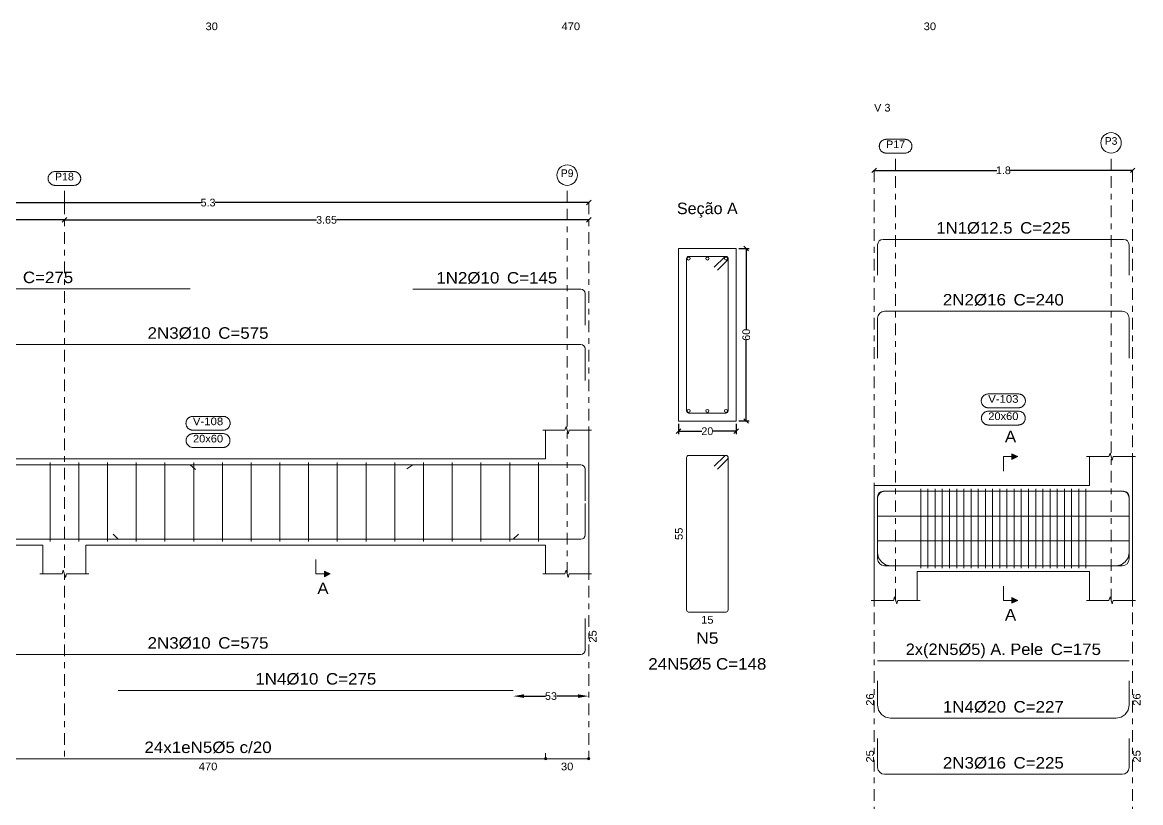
# Model space of a CAD drawing. Header units: millimetres. Extents: x 0 to 84, y 0 to 59.4.
# Drawn here: x 31.65 to 51.11, y 29.92 to 43.49 of the extents above; entities that cross this region are included whole.
import ezdxf
from ezdxf.enums import TextEntityAlignment as Align

# ---------------------------------------------------------------- set-up
doc = ezdxf.new("R2010")
doc.units = ezdxf.units.MM
doc.linetypes.add('CYPE_RAYAPUNTO', pattern=[0.4125, 0.2025, -0.105, 0, -0.105])
for name, color, linetype, lineweight in [('ARM_LONGITUDINAL_Ø10', 103, 'Continuous', 9), ('ARM_LONGITUDINAL_Ø12_5', 51, 'Continuous', 9), ('ARM_LONGITUDINAL_Ø16', 212, 'Continuous', 9), ('ARM_LONGITUDINAL_Ø20', 30, 'Continuous', 9), ('ARM_LONGITUDINAL_Ø5', 151, 'Continuous', 9), ('ARM_TRANSVERSAL_Ø5', 151, 'Continuous', 9), ('ARM_TRANSVERSAL_Ø8', 32, 'Continuous', 9), ('ELE_ARM_TRANS_TXT_EST', 3, 'Continuous', 9), ('ELE_CONT_NOS', 122, 'Continuous', 9), ('ELE_CONT_VIG_CONCRETO', 2, 'Continuous', 9), ('ELE_COT_COMPRIMENTO_PROJETADO', 122, 'Continuous', 0), ('ELE_COT_COT_ANCORAGENS', 3, 'Continuous', 0), ('ELE_COT_COT_ARM', 3, 'Continuous', 0), ('ELE_COT_COT_EST', 3, 'Continuous', 0), ('ELE_COT_COT_LIN_APOIOS', 2, 'CYPE_RAYAPUNTO', 0), ('ELE_COT_TEXTOS_ESTRIBOS', 122, 'Continuous', 0), ('ELE_REF_COT_LIN_AUX_COTA', 2, 'CYPE_RAYAPUNTO', 9), ('ELE_REF_LINHAS_MARCAS_PLANTA', 3, 'Continuous', 9), ('ELE_REF_MARCAS_PLANTA', 3, 'Continuous', 9), ('ELE_REF_NOME_PORTICO', 3, 'Continuous', 9), ('ELE_REF_REF_NOME', 3, 'Continuous', 9), ('ELE_REF_REF_REFERENCIA', 3, 'Continuous', 9), ('ELE_REF_TEXTO_REF_NOME', 3, 'Continuous', 9), ('ELE_REF_TEXTO_REF_REFERENCIA', 3, 'Continuous', 9), ('POR_ARM_LONG_ARM_TEXTOS', 3, 'Continuous', 9), ('POR_ARM_LONG_TXT_COMP', 3, 'Continuous', 9), ('SEC_CONT_VIG_CONCRETO_CORTE', 2, 'Continuous', 9), ('SEC_COTAS_SEC_DIM_VIGA', 122, 'Continuous', 0), ('SEC_COTAS_TEXTOS_DETALHE_ESTRIBOS', 122, 'Continuous', 0), ('SEC_REF_TXT_NOMES', 3, 'Continuous', 9), ('SEC_REF_TXT_POSICOES_ARM_ESTRIBOS', 1, 'Continuous', 9)]:
    doc.layers.add(name, color=color, linetype=linetype, lineweight=lineweight)
doc.styles.add('CYPETXT', font='arial.ttf', dxfattribs={"height": 0.2})
doc.styles.add('CYPETXT_0.2', font='arial.ttf', dxfattribs={"height": 0.133333})
doc.dimstyles.new('cype_arrow', dxfattribs={"dimtxt": 0.18, "dimasz": 0.1875, "dimexe": 0.05, "dimexo": 0.05, "dimgap": 0, "dimtad": 0, "dimdec": 4, "dimzin": 0, "dimdsep": 46, "dimtxsty": 'CYPETXT_0.2', "dimcen": 0.09, "dimadec": 0, "dimazin": 0, "dimtfac": 1, "dimtdec": 4, "dimtofl": 0, "dimtmove": 2, "dimatfit": 3, "dimfxl": 1, "dimtolj": 1, "dimtzin": 0, "dimarcsym": 0})
doc.dimstyles.new('cype_oblique', dxfattribs={"dimtxt": 0.18, "dimasz": 0.18, "dimexe": 0.05, "dimexo": 0.05, "dimgap": 0, "dimtad": 0, "dimdec": 4, "dimzin": 0, "dimdsep": 46, "dimtxsty": 'CYPETXT_0.2', "dimblk": 'OBLIQUE', "dimtsz": 0.04, "dimcen": 0.09, "dimadec": 0, "dimazin": 0, "dimtfac": 1, "dimtdec": 4, "dimtofl": 0, "dimtmove": 2, "dimatfit": 3, "dimfxl": 1, "dimtolj": 1, "dimtzin": 0, "dimarcsym": 0})

# ---------------------------------------------------------------- blocks, each defined once
blk = doc.blocks.new('*D31')
at = {"layer": 'Defpoints', "color": 0, "transparency": 16777216}
for p in [(43.071, 36.553), (44.071, 36.553), (44.071, 36.375)]:
    blk.add_point(p, dxfattribs=at)
at = {"layer": 'SEC_COTAS_SEC_DIM_VIGA', "color": 0, "lineweight": -2, "transparency": 16777216}
for p, q in [((43.031, 36.335), (43.111, 36.415)), ((43.071, 36.503), (43.071, 36.325)), ((44.031, 36.335), (44.111, 36.415)), ((44.071, 36.503), (44.071, 36.325)), ((43.071, 36.375), (43.474, 36.375)), ((44.071, 36.375), (43.667, 36.375))]:
    blk.add_line(p, q, dxfattribs=at)
at = {"layer": 'SEC_COTAS_SEC_DIM_VIGA', "color": 0, "transparency": 16777216, "insert": (43.571, 36.375), "char_height": 0.1333, "attachment_point": 5, "style": 'CYPETXT_0.2'}
blk.add_mtext('\\A1;20', dxfattribs=at)
blk = doc.blocks.new('_Oblique')
at = {"color": 0, "linetype": 'ByBlock', "lineweight": -2}
blk.add_line((-0.5, -0.5), (0.5, 0.5), dxfattribs=at)
blk = doc.blocks.new('*D32')
at = {"layer": 'Defpoints', "color": 0, "transparency": 16777216}
for p in [(44.071, 39.553), (44.248, 39.553), (44.071, 36.553)]:
    blk.add_point(p, dxfattribs=at)
at = {"layer": 'SEC_COTAS_SEC_DIM_VIGA', "color": 0, "lineweight": -2, "transparency": 16777216}
for p, q in [((44.121, 39.553), (44.298, 39.553)), ((44.288, 39.513), (44.208, 39.593)), ((44.248, 39.553), (44.248, 38.148)), ((44.248, 36.553), (44.248, 37.957)), ((44.288, 36.513), (44.208, 36.593)), ((44.121, 36.553), (44.298, 36.553))]:
    blk.add_line(p, q, dxfattribs=at)
at = {"layer": 'SEC_COTAS_SEC_DIM_VIGA', "color": 0, "transparency": 16777216, "insert": (44.248, 38.053), "char_height": 0.1333, "attachment_point": 5, "rotation": 90, "style": 'CYPETXT_0.2'}
blk.add_mtext('\\A1;60', dxfattribs=at)
blk = doc.blocks.new('*D33')
at = {"layer": 'Defpoints', "color": 0, "transparency": 16777216}
for p in [(28.256, 40.051), (28.256, 40.051), (32.381, 40.051)]:
    blk.add_point(p, dxfattribs=at)
at = {"layer": 'ELE_COT_COMPRIMENTO_PROJETADO', "color": 0, "lineweight": -2, "transparency": 16777216}
for p, q in [((28.216, 40.011), (28.296, 40.091)), ((28.256, 40.051), (30.151, 40.051)), ((32.381, 40.051), (30.486, 40.051)), ((32.341, 40.011), (32.421, 40.091))]:
    blk.add_line(p, q, dxfattribs=at)
at = {"layer": 'ELE_COT_COMPRIMENTO_PROJETADO', "color": 0, "transparency": 16777216, "insert": (30.318, 40.051), "char_height": 0.1333, "attachment_point": 5, "style": 'CYPETXT_0.2'}
blk.add_mtext('\\A1;1.65', dxfattribs=at)
blk = doc.blocks.new('*D34')
at = {"layer": 'Defpoints', "color": 0, "transparency": 16777216}
for p in [(32.381, 40.051), (32.381, 40.051), (41.506, 40.051)]:
    blk.add_point(p, dxfattribs=at)
at = {"layer": 'ELE_COT_COMPRIMENTO_PROJETADO', "color": 0, "lineweight": -2, "transparency": 16777216}
for p, q in [((32.341, 40.011), (32.421, 40.091)), ((32.381, 40.051), (36.77, 40.051)), ((41.506, 40.051), (37.117, 40.051)), ((41.466, 40.011), (41.546, 40.091))]:
    blk.add_line(p, q, dxfattribs=at)
at = {"layer": 'ELE_COT_COMPRIMENTO_PROJETADO', "color": 0, "transparency": 16777216, "insert": (36.943, 40.051), "char_height": 0.1333, "attachment_point": 5, "style": 'CYPETXT_0.2'}
blk.add_mtext('\\A1;3.65', dxfattribs=at)
blk = doc.blocks.new('*D35')
at = {"layer": 'Defpoints', "color": 0, "transparency": 16777216}
for p in [(28.256, 40.351), (28.256, 40.351), (41.506, 40.351)]:
    blk.add_point(p, dxfattribs=at)
at = {"layer": 'ELE_COT_COMPRIMENTO_PROJETADO', "color": 0, "lineweight": -2, "transparency": 16777216}
for p, q in [((28.216, 40.311), (28.296, 40.391)), ((28.256, 40.351), (34.759, 40.351)), ((41.506, 40.351), (35.002, 40.351)), ((41.466, 40.311), (41.546, 40.391))]:
    blk.add_line(p, q, dxfattribs=at)
at = {"layer": 'ELE_COT_COMPRIMENTO_PROJETADO', "color": 0, "transparency": 16777216, "insert": (34.881, 40.351), "char_height": 0.1333, "attachment_point": 5, "style": 'CYPETXT_0.2'}
blk.add_mtext('\\A1;5.3', dxfattribs=at)
blk = doc.blocks.new('*D36')
at = {"layer": 'Defpoints', "color": 0, "transparency": 16777216}
for p in [(40.193, 31.768), (41.506, 31.768), (41.506, 31.768)]:
    blk.add_point(p, dxfattribs=at)
at = {"layer": 'ELE_COT_COT_ARM', "color": 0, "lineweight": -2, "transparency": 16777216}
for p, q in [((40.381, 31.768), (40.754, 31.768)), ((41.318, 31.768), (40.945, 31.768))]:
    blk.add_line(p, q, dxfattribs=at)
at = {"layer": 'ELE_COT_COT_ARM', "color": 0, "transparency": 16777216}
for points in [[(40.381, 31.8), (40.381, 31.737), (40.193, 31.768)], [(41.318, 31.8), (41.318, 31.737), (41.506, 31.768)]]:
    blk.add_solid(points, dxfattribs=at)
at = {"layer": 'ELE_COT_COT_ARM', "color": 0, "transparency": 16777216, "insert": (40.849, 31.768), "char_height": 0.1333, "attachment_point": 5, "style": 'CYPETXT_0.2'}
blk.add_mtext('\\A1;53', dxfattribs=at)
blk = doc.blocks.new('*D54')
at = {"layer": 'Defpoints', "color": 0, "transparency": 16777216}
for p in [(46.473, 40.912), (46.473, 40.912), (50.973, 40.912)]:
    blk.add_point(p, dxfattribs=at)
at = {"layer": 'ELE_COT_COMPRIMENTO_PROJETADO', "color": 0, "lineweight": -2, "transparency": 16777216}
for p, q in [((46.433, 40.872), (46.513, 40.952)), ((46.473, 40.912), (48.607, 40.912)), ((50.973, 40.912), (48.838, 40.912)), ((50.933, 40.872), (51.013, 40.952))]:
    blk.add_line(p, q, dxfattribs=at)
at = {"layer": 'ELE_COT_COMPRIMENTO_PROJETADO', "color": 0, "transparency": 16777216, "insert": (48.723, 40.912), "char_height": 0.1333, "attachment_point": 5, "style": 'CYPETXT_0.2'}
blk.add_mtext('\\A1;1.8', dxfattribs=at)

msp = doc.modelspace()

# ---------------------------------------------------------------- hatches: boundary and pattern name
at = {"layer": 'ELE_REF_LINHAS_MARCAS_PLANTA', "true_color": 0x000000}
for points in [[(48.87271, 35.88315), (48.87271, 35.98315), (48.97271, 35.93315)], [(36.90564, 33.94329), (36.90564, 33.84329), (37.00564, 33.89329)], [(48.87271, 33.48315), (48.87271, 33.38315), (48.97271, 33.43315)]]:
    msp.add_hatch(color=18, dxfattribs=at).paths.add_polyline_path(points, flags=0)

# ---------------------------------------------------------------- linework, layer by layer
at = {"layer": 'ARM_LONGITUDINAL_Ø10', "color": 18, "true_color": 0x000000}
for p, q in [((34.56814, 35.79079), (34.66488, 35.71163)), ((38.44314, 35.79079), (38.33858, 35.72228)), ((33.31814, 34.49579), (33.22975, 34.58418)), ((40.19314, 34.49579), (40.28152, 34.58418))]:
    msp.add_line(p, q, dxfattribs=at)
for points in [[(28.31814, 38.22579), (28.31814, 38.77579), (28.32384, 38.80449), (28.3401, 38.82882), (28.36443, 38.84508), (28.39314, 38.85079), (34.56814, 38.85079)], [(41.44314, 38.21794), (41.44314, 38.76794), (41.43743, 38.79664), (41.42117, 38.82098), (41.39684, 38.83723), (41.36814, 38.84294), (38.44314, 38.84294)], [(41.44314, 37.25829), (41.44314, 37.80829), (41.43743, 37.83699), (41.42117, 37.86132), (41.39684, 37.87758), (41.36814, 37.88329), (28.39314, 37.88329), (28.36443, 37.87758), (28.3401, 37.86132), (28.32384, 37.83699), (28.31814, 37.80829), (28.31814, 37.25829)], [(28.31814, 35.16579), (28.31814, 35.71579), (28.32384, 35.74449), (28.3401, 35.76882), (28.36443, 35.78508), (28.39314, 35.79079), (34.56814, 35.79079)], [(41.44314, 35.16579), (41.44314, 35.71579), (41.43743, 35.74449), (41.42117, 35.76882), (41.39684, 35.78508), (41.36814, 35.79079), (28.39314, 35.79079), (28.36443, 35.78508), (28.3401, 35.76882), (28.32384, 35.74449), (28.31814, 35.71579), (28.31814, 35.16579)], [(41.44314, 35.16579), (41.44314, 35.71579), (41.43743, 35.74449), (41.42117, 35.76882), (41.39684, 35.78508), (41.36814, 35.79079), (38.44314, 35.79079)], [(41.44314, 35.12079), (41.44314, 34.57079), (41.43743, 34.54209), (41.42117, 34.51776), (41.39684, 34.5015), (41.36814, 34.49579), (28.39314, 34.49579), (28.36443, 34.5015), (28.3401, 34.51776), (28.32384, 34.54209), (28.31814, 34.57079), (28.31814, 35.12079)], [(33.31814, 34.49579), (40.19314, 34.49579)], [(41.44314, 33.11829), (41.44314, 32.56829), (41.43743, 32.53959), (41.42117, 32.51526), (41.39684, 32.499), (41.36814, 32.49329), (28.39314, 32.49329), (28.36443, 32.499), (28.3401, 32.51526), (28.32384, 32.53959), (28.31814, 32.56829), (28.31814, 33.11829)], [(33.31814, 31.86829), (40.19314, 31.86829)]]:
    msp.add_lwpolyline(points, dxfattribs=at)
for centre in [(43.24564, 39.37779), (43.57064, 39.37779), (43.89564, 39.37779), (43.24564, 36.72779), (43.57064, 36.72779), (43.89564, 36.72779)]:
    msp.add_circle(centre, 0.025, dxfattribs=at)
at = {"layer": 'ARM_LONGITUDINAL_Ø12_5', "color": 18, "true_color": 0x000000}
for points in [[(50.91021, 39.08675), (50.91021, 39.618), (50.90308, 39.65388), (50.88275, 39.68429), (50.85234, 39.70462), (50.81646, 39.71175), (46.62896, 39.71175), (46.59309, 39.70462), (46.56267, 39.68429), (46.54235, 39.65388), (46.53521, 39.618), (46.53521, 39.08675)], [(50.91021, 34.70565), (50.91021, 35.2369), (50.90308, 35.27278), (50.88275, 35.30319), (50.85234, 35.32352), (50.81646, 35.33065), (46.62896, 35.33065), (46.59309, 35.32352), (46.56267, 35.30319), (46.54235, 35.27278), (46.53521, 35.2369), (46.53521, 34.70565)]]:
    msp.add_lwpolyline(points, dxfattribs=at)
at = {"layer": 'ARM_LONGITUDINAL_Ø16', "color": 18, "true_color": 0x000000}
for points in [[(50.91021, 37.64815), (50.91021, 38.34175), (50.90108, 38.38767), (50.87506, 38.42661), (50.83613, 38.45262), (50.79021, 38.46175), (46.65521, 38.46175), (46.60929, 38.45262), (46.57036, 38.42661), (46.54435, 38.38767), (46.53521, 38.34175), (46.53521, 37.64815)], [(50.91021, 34.51705), (50.91021, 35.21065), (50.90108, 35.25657), (50.87506, 35.29551), (50.83613, 35.32152), (50.79021, 35.33065), (46.65521, 35.33065), (46.60929, 35.32152), (46.57036, 35.29551), (46.54435, 35.25657), (46.53521, 35.21065), (46.53521, 34.51705)], [(50.91021, 34.66065), (50.91021, 34.15565), (50.90108, 34.10973), (50.87506, 34.0708), (50.83613, 34.04479), (50.79021, 34.03565), (46.65521, 34.03565), (46.60929, 34.04479), (46.57036, 34.0708), (46.54435, 34.10973), (46.53521, 34.15565), (46.53521, 34.66065)], [(50.91021, 31.03315), (50.91021, 30.52815), (50.90108, 30.48223), (50.87506, 30.4433), (50.83613, 30.41729), (50.79021, 30.40815), (46.65521, 30.40815), (46.60929, 30.41729), (46.57036, 30.4433), (46.54435, 30.48223), (46.53521, 30.52815), (46.53521, 31.03315)]]:
    msp.add_lwpolyline(points, dxfattribs=at)
at = {"layer": 'ARM_LONGITUDINAL_Ø20', "color": 18, "true_color": 0x000000}
for points in [[(50.91021, 34.68565), (50.91021, 34.26065), (50.89308, 34.17455), (50.84431, 34.10155), (50.77132, 34.05278), (50.68521, 34.03565), (46.76021, 34.03565), (46.67411, 34.05278), (46.60111, 34.10155), (46.55234, 34.17455), (46.53521, 34.26065), (46.53521, 34.68565)], [(50.91021, 32.03315), (50.91021, 31.60815), (50.89308, 31.52205), (50.84431, 31.44905), (50.77132, 31.40028), (50.68521, 31.38315), (46.76021, 31.38315), (46.67411, 31.40028), (46.60111, 31.44905), (46.55234, 31.52205), (46.53521, 31.60815), (46.53521, 32.03315)]]:
    msp.add_lwpolyline(points, dxfattribs=at)
at = {"layer": 'ARM_LONGITUDINAL_Ø5', "color": 18, "true_color": 0x000000}
for points in [[(46.53521, 34.89899), (50.91021, 34.89899)], [(46.53521, 34.46732), (50.91021, 34.46732)], [(46.53521, 32.38314), (50.91021, 32.38314)]]:
    msp.add_lwpolyline(points, dxfattribs=at)
at = {"layer": 'ARM_TRANSVERSAL_Ø5', "color": 18, "true_color": 0x000000}
for p, q in [((32.13064, 35.83079), (32.13064, 34.45579)), ((32.63064, 35.83079), (32.63064, 34.45579)), ((33.13064, 35.83079), (33.13064, 34.45579)), ((33.63064, 35.83079), (33.63064, 34.45579)), ((34.13064, 35.83079), (34.13064, 34.45579)), ((34.63064, 35.83079), (34.63064, 34.45579)), ((35.13064, 35.83079), (35.13064, 34.45579)), ((35.63064, 35.83079), (35.63064, 34.45579)), ((36.13064, 35.83079), (36.13064, 34.45579)), ((36.63064, 35.83079), (36.63064, 34.45579)), ((37.13064, 35.83079), (37.13064, 34.45579)), ((37.63064, 35.83079), (37.63064, 34.45579)), ((38.13064, 35.83079), (38.13064, 34.45579)), ((38.63064, 35.83079), (38.63064, 34.45579)), ((39.13064, 35.83079), (39.13064, 34.45579)), ((39.63064, 35.83079), (39.63064, 34.45579)), ((40.13064, 35.83079), (40.13064, 34.45579)), ((40.63064, 35.83079), (40.63064, 34.45579))]:
    msp.add_line(p, q, dxfattribs=at)
for points in [[(43.74538, 39.17449), (43.92597, 39.35575), (43.92905, 39.36076), (43.9313, 39.3662), (43.93267, 39.37192), (43.93314, 39.37779), (43.93242, 39.3851), (43.93028, 39.39214), (43.92682, 39.39862), (43.92215, 39.4043), (43.91647, 39.40897), (43.90999, 39.41243), (43.90295, 39.41457), (43.89564, 39.41529), (43.24564, 39.41529), (43.23128, 39.41243), (43.21912, 39.4043), (43.21099, 39.39214), (43.20814, 39.37779), (43.20814, 36.72779), (43.21099, 36.71344), (43.21912, 36.70127), (43.23128, 36.69314), (43.24564, 36.69029), (43.89564, 36.69029), (43.90999, 36.69314), (43.92215, 36.70127), (43.93028, 36.71344), (43.93314, 36.72779), (43.93314, 39.37779), (43.93242, 39.3851), (43.93028, 39.39214), (43.92682, 39.39862), (43.92215, 39.4043), (43.91647, 39.40897), (43.90999, 39.41243), (43.90295, 39.41457), (43.89564, 39.41529), (43.88832, 39.41457), (43.88128, 39.41243), (43.8748, 39.40897), (43.86912, 39.4043), (43.69234, 39.22753)], [(43.74538, 35.71266), (43.92597, 35.89391), (43.92905, 35.89893), (43.9313, 35.90437), (43.93267, 35.91009), (43.93314, 35.91595), (43.93242, 35.92327), (43.93028, 35.93031), (43.92682, 35.93679), (43.92215, 35.94247), (43.91647, 35.94713), (43.90999, 35.9506), (43.90295, 35.95273), (43.89564, 35.95345), (43.24564, 35.95345), (43.23128, 35.9506), (43.21912, 35.94247), (43.21099, 35.93031), (43.20814, 35.91595), (43.20814, 33.26595), (43.21099, 33.2516), (43.21912, 33.23944), (43.23128, 33.23131), (43.24564, 33.22845), (43.89564, 33.22845), (43.90999, 33.23131), (43.92215, 33.23944), (43.93028, 33.2516), (43.93314, 33.26595), (43.93314, 35.91595), (43.93242, 35.92327), (43.93028, 35.93031), (43.92682, 35.93679), (43.92215, 35.94247), (43.91647, 35.94713), (43.90999, 35.9506), (43.90295, 35.95273), (43.89564, 35.95345), (43.88832, 35.95273), (43.88128, 35.9506), (43.8748, 35.94713), (43.86912, 35.94247), (43.69234, 35.76569)]]:
    msp.add_lwpolyline(points, dxfattribs=at)
at = {"layer": 'ARM_TRANSVERSAL_Ø8', "color": 18, "true_color": 0x000000}
for p, q in [((47.28521, 35.37065), (47.28521, 33.99565)), ((47.41021, 35.37065), (47.41021, 33.99565)), ((47.53521, 35.37065), (47.53521, 33.99565)), ((47.66021, 35.37065), (47.66021, 33.99565)), ((47.78521, 35.37065), (47.78521, 33.99565)), ((47.91021, 35.37065), (47.91021, 33.99565)), ((48.03521, 35.37065), (48.03521, 33.99565)), ((48.16021, 35.37065), (48.16021, 33.99565)), ((48.28521, 35.37065), (48.28521, 33.99565)), ((48.41021, 35.37065), (48.41021, 33.99565)), ((48.53521, 35.37065), (48.53521, 33.99565)), ((48.66021, 35.37065), (48.66021, 33.99565)), ((48.78521, 35.37065), (48.78521, 33.99565)), ((48.91021, 35.37065), (48.91021, 33.99565)), ((49.03521, 35.37065), (49.03521, 33.99565)), ((49.16021, 35.37065), (49.16021, 33.99565)), ((49.28521, 35.37065), (49.28521, 33.99565)), ((49.41021, 35.37065), (49.41021, 33.99565)), ((49.53521, 35.37065), (49.53521, 33.99565)), ((49.66021, 35.37065), (49.66021, 33.99565)), ((49.78521, 35.37065), (49.78521, 33.99565)), ((49.91021, 35.37065), (49.91021, 33.99565)), ((50.03521, 35.37065), (50.03521, 33.99565)), ((50.16021, 35.37065), (50.16021, 33.99565))]:
    msp.add_line(p, q, dxfattribs=at)
at = {"layer": 'ELE_CONT_NOS', "color": 18, "true_color": 0x000000}
for p, q in [((40.75564, 35.89329), (40.75564, 36.39329)), ((41.50564, 35.89329), (41.50564, 36.39329)), ((50.22271, 35.43315), (50.22271, 35.93315)), ((50.97271, 35.43315), (50.97271, 35.93315)), ((32.00564, 34.39329), (32.00564, 33.89329)), ((32.75564, 34.39329), (32.75564, 33.89329)), ((40.75564, 34.39329), (40.75564, 33.89329)), ((41.50564, 34.39329), (41.50564, 33.89329)), ((46.47271, 33.93315), (46.47271, 33.43315)), ((47.22271, 33.93315), (47.22271, 33.43315)), ((50.22271, 33.93315), (50.22271, 33.43315)), ((50.97271, 33.93315), (50.97271, 33.43315))]:
    msp.add_line(p, q, dxfattribs=at)
for points in [[(40.70564, 36.39329), (41.09314, 36.39329), (41.11189, 36.45579), (41.14939, 36.33079), (41.16814, 36.39329), (41.55564, 36.39329)], [(32.00564, 35.89329), (32.75564, 35.89329)], [(41.50564, 35.89329), (41.50564, 34.39329)], [(50.17271, 35.93315), (50.56021, 35.93315), (50.57896, 35.99565), (50.61646, 35.87065), (50.63521, 35.93315), (51.02271, 35.93315)], [(47.22271, 35.43315), (46.47271, 35.43315), (46.47271, 33.93315)], [(50.97271, 35.43315), (50.97271, 33.93315)], [(31.95564, 33.89329), (32.34314, 33.89329), (32.36189, 33.95579), (32.39939, 33.83079), (32.41814, 33.89329), (32.80564, 33.89329)], [(40.70564, 33.89329), (41.09314, 33.89329), (41.11189, 33.95579), (41.14939, 33.83079), (41.16814, 33.89329), (41.55564, 33.89329)], [(46.42271, 33.43315), (46.81021, 33.43315), (46.82896, 33.49565), (46.86646, 33.37065), (46.88521, 33.43315), (47.27271, 33.43315)], [(50.17271, 33.43315), (50.56021, 33.43315), (50.57896, 33.49565), (50.61646, 33.37065), (50.63521, 33.43315), (51.02271, 33.43315)]]:
    msp.add_lwpolyline(points, dxfattribs=at)
at = {"layer": 'ELE_CONT_VIG_CONCRETO', "color": 18, "true_color": 0x000000}
for p, q in [((29.00564, 35.89329), (32.00564, 35.89329)), ((32.75564, 35.89329), (40.75564, 35.89329)), ((47.22271, 35.43315), (50.22271, 35.43315)), ((29.00564, 34.39329), (32.00564, 34.39329)), ((32.75564, 34.39329), (40.75564, 34.39329)), ((47.22271, 33.93315), (50.22271, 33.93315))]:
    msp.add_line(p, q, dxfattribs=at)
at = {"layer": 'ELE_COT_COT_EST', "color": 18, "true_color": 0x000000}
msp.add_line((40.75564, 30.67825), (40.75564, 30.77825), dxfattribs=at)
for points in [[(29.00564, 30.67825), (40.75564, 30.67825), (40.75564, 30.77825)], [(40.75564, 30.67825), (41.50564, 30.67825), (41.50564, 30.77825)]]:
    msp.add_lwpolyline(points, dxfattribs=at)
for centre in [(40.75564, 30.67825), (40.75564, 30.67825), (41.50564, 30.67825)]:
    msp.add_circle(centre, 0.02, dxfattribs=at)
at = {"layer": 'ELE_COT_COT_LIN_APOIOS', "color": 18, "true_color": 0x000000}
for p, q in [((46.47271, 40.91175), (46.47271, 29.28315)), ((50.97271, 40.91175), (50.97271, 29.28315)), ((32.38064, 40.35079), (32.38064, 30.67825)), ((41.50564, 40.35079), (41.50564, 30.67825)), ((41.50564, 40.35079), (41.50564, 30.67825))]:
    msp.add_line(p, q, dxfattribs=at)
at = {"layer": 'ELE_REF_COT_LIN_AUX_COTA', "color": 18, "true_color": 0x000000}
for p, q in [((46.84771, 40.91175), (46.84771, 41.21175)), ((50.59771, 40.91175), (50.59771, 41.21175)), ((46.84771, 33.43315), (46.84771, 40.91175)), ((50.59771, 33.43315), (50.59771, 40.91175)), ((32.38064, 40.35079), (32.38064, 40.65079)), ((41.13064, 40.35079), (41.13064, 40.65079)), ((41.13064, 33.89329), (41.13064, 40.35079))]:
    msp.add_line(p, q, dxfattribs=at)
at = {"layer": 'ELE_REF_LINHAS_MARCAS_PLANTA', "color": 18, "true_color": 0x000000}
for p, q in [((48.72271, 35.93315), (48.72271, 35.68315)), ((48.72271, 35.93315), (48.87271, 35.93315)), ((36.75564, 33.89329), (36.75564, 34.14329)), ((36.75564, 33.89329), (36.90564, 33.89329)), ((48.72271, 33.43315), (48.72271, 33.68315)), ((48.72271, 33.43315), (48.87271, 33.43315))]:
    msp.add_line(p, q, dxfattribs=at)
for points in [[(48.87271, 35.88315), (48.87271, 35.98315), (48.97271, 35.93315)], [(36.90564, 33.94329), (36.90564, 33.84329), (37.00564, 33.89329)], [(48.87271, 33.48315), (48.87271, 33.38315), (48.97271, 33.43315)]]:
    msp.add_lwpolyline(points, close=True, dxfattribs=at)
at = {"layer": 'ELE_REF_REF_NOME', "color": 18, "true_color": 0x000000}
for points in [[(48.98671, 37.02315), (48.99473, 37.02288), (49.00271, 37.02208), (49.01061, 37.02075), (49.01842, 37.01889), (49.02607, 37.01651), (49.03356, 37.01363), (49.04083, 37.01025), (49.04787, 37.0064), (49.05463, 37.00209), (49.06108, 36.99733), (49.06721, 36.99215), (49.07297, 36.98658), (49.07835, 36.98063), (49.08332, 36.97433), (49.08786, 36.96772), (49.09195, 36.96082), (49.09556, 36.95366), (49.09869, 36.94628), (49.10132, 36.93871), (49.10344, 36.93097), (49.10504, 36.92311), (49.10611, 36.91516), (49.10664, 36.90716), (49.10664, 36.89914), (49.10611, 36.89114), (49.10504, 36.88319), (49.10344, 36.87533), (49.10132, 36.8676), (49.09869, 36.86002), (49.09556, 36.85264), (49.09195, 36.84548), (49.08786, 36.83858), (49.08332, 36.83197), (49.07835, 36.82568), (49.07297, 36.81973), (49.06721, 36.81415), (49.06108, 36.80898), (49.05463, 36.80422), (49.04787, 36.7999), (49.04083, 36.79605), (49.03356, 36.79267), (49.02607, 36.78979), (49.01842, 36.78742), (49.01061, 36.78556), (49.00271, 36.78422), (48.99473, 36.78342), (48.98671, 36.78315), (48.45871, 36.78315), (48.4507, 36.78342), (48.44272, 36.78422), (48.43481, 36.78556), (48.42701, 36.78742), (48.41935, 36.78979), (48.41187, 36.79267), (48.40459, 36.79605), (48.39756, 36.7999), (48.3908, 36.80422), (48.38434, 36.80898), (48.37822, 36.81415), (48.37245, 36.81973), (48.36707, 36.82568), (48.3621, 36.83197), (48.35756, 36.83858), (48.35348, 36.84548), (48.34986, 36.85264), (48.34673, 36.86002), (48.3441, 36.8676), (48.34198, 36.87533), (48.34038, 36.88319), (48.33931, 36.89114), (48.33878, 36.89914), (48.33878, 36.90716), (48.33931, 36.91516), (48.34038, 36.92311), (48.34198, 36.93097), (48.3441, 36.93871), (48.34673, 36.94628), (48.34986, 36.95366), (48.35348, 36.96082), (48.35756, 36.96772), (48.3621, 36.97433), (48.36707, 36.98063), (48.37245, 36.98658), (48.37822, 36.99215), (48.38434, 36.99733), (48.3908, 37.00209), (48.39756, 37.0064), (48.40459, 37.01025), (48.41187, 37.01363), (48.41935, 37.01651), (48.42701, 37.01889), (48.43481, 37.02075), (48.44272, 37.02208), (48.4507, 37.02288), (48.45871, 37.02315), (48.98671, 37.02315)], [(35.14464, 36.63329), (35.15265, 36.63302), (35.16063, 36.63222), (35.16854, 36.63088), (35.17634, 36.62902), (35.184, 36.62665), (35.19148, 36.62377), (35.19876, 36.62039), (35.20579, 36.61654), (35.21255, 36.61222), (35.21901, 36.60746), (35.22513, 36.60229), (35.23089, 36.59671), (35.23627, 36.59076), (35.24124, 36.58447), (35.24578, 36.57786), (35.24987, 36.57096), (35.25349, 36.5638), (35.25662, 36.55642), (35.25925, 36.54884), (35.26137, 36.54111), (35.26296, 36.53325), (35.26403, 36.5253), (35.26457, 36.5173), (35.26457, 36.50928), (35.26403, 36.50128), (35.26296, 36.49333), (35.26137, 36.48547), (35.25925, 36.47774), (35.25662, 36.47016), (35.25349, 36.46278), (35.24987, 36.45562), (35.24578, 36.44872), (35.24124, 36.44211), (35.23627, 36.43581), (35.23089, 36.42987), (35.22513, 36.42429), (35.21901, 36.41911), (35.21255, 36.41436), (35.20579, 36.41004), (35.19876, 36.40619), (35.19148, 36.40281), (35.184, 36.39993), (35.17634, 36.39755), (35.16854, 36.39569), (35.16063, 36.39436), (35.15265, 36.39356), (35.14464, 36.39329), (34.61664, 36.39329), (34.60862, 36.39356), (34.60064, 36.39436), (34.59273, 36.39569), (34.58493, 36.39755), (34.57727, 36.39993), (34.56979, 36.40281), (34.56251, 36.40619), (34.55548, 36.41004), (34.54872, 36.41436), (34.54227, 36.41911), (34.53614, 36.42429), (34.53038, 36.42987), (34.525, 36.43581), (34.52003, 36.44211), (34.51549, 36.44872), (34.5114, 36.45562), (34.50778, 36.46278), (34.50465, 36.47016), (34.50202, 36.47774), (34.4999, 36.48547), (34.49831, 36.49333), (34.49724, 36.50128), (34.4967, 36.50928), (34.4967, 36.5173), (34.49724, 36.5253), (34.49831, 36.53325), (34.4999, 36.54111), (34.50202, 36.54884), (34.50465, 36.55642), (34.50778, 36.5638), (34.5114, 36.57096), (34.51549, 36.57786), (34.52003, 36.58447), (34.525, 36.59076), (34.53038, 36.59671), (34.53614, 36.60229), (34.54227, 36.60746), (34.54872, 36.61222), (34.55548, 36.61654), (34.56251, 36.62039), (34.56979, 36.62377), (34.57727, 36.62665), (34.58493, 36.62902), (34.59273, 36.63088), (34.60064, 36.63222), (34.60862, 36.63302), (34.61664, 36.63329), (35.14464, 36.63329)], [(48.98471, 36.72315), (48.99273, 36.72288), (49.00071, 36.72208), (49.00861, 36.72075), (49.01642, 36.71889), (49.02407, 36.71651), (49.03156, 36.71363), (49.03883, 36.71025), (49.04587, 36.7064), (49.05263, 36.70209), (49.05908, 36.69733), (49.06521, 36.69215), (49.07097, 36.68658), (49.07635, 36.68063), (49.08132, 36.67433), (49.08586, 36.66772), (49.08995, 36.66082), (49.09356, 36.65366), (49.09669, 36.64628), (49.09932, 36.63871), (49.10144, 36.63097), (49.10304, 36.62311), (49.10411, 36.61516), (49.10464, 36.60716), (49.10464, 36.59914), (49.10411, 36.59114), (49.10304, 36.58319), (49.10144, 36.57533), (49.09932, 36.5676), (49.09669, 36.56002), (49.09356, 36.55264), (49.08995, 36.54548), (49.08586, 36.53858), (49.08132, 36.53197), (49.07635, 36.52568), (49.07097, 36.51973), (49.06521, 36.51415), (49.05908, 36.50898), (49.05263, 36.50422), (49.04587, 36.4999), (49.03883, 36.49605), (49.03156, 36.49267), (49.02407, 36.48979), (49.01642, 36.48742), (49.00861, 36.48556), (49.00071, 36.48422), (48.99273, 36.48342), (48.98471, 36.48315), (48.46071, 36.48315), (48.4527, 36.48342), (48.44472, 36.48422), (48.43681, 36.48556), (48.42901, 36.48742), (48.42135, 36.48979), (48.41387, 36.49267), (48.40659, 36.49605), (48.39956, 36.4999), (48.3928, 36.50422), (48.38634, 36.50898), (48.38022, 36.51415), (48.37445, 36.51973), (48.36907, 36.52568), (48.3641, 36.53197), (48.35956, 36.53858), (48.35548, 36.54548), (48.35186, 36.55264), (48.34873, 36.56002), (48.3461, 36.5676), (48.34398, 36.57533), (48.34238, 36.58319), (48.34131, 36.59114), (48.34078, 36.59914), (48.34078, 36.60716), (48.34131, 36.61516), (48.34238, 36.62311), (48.34398, 36.63097), (48.3461, 36.63871), (48.34873, 36.64628), (48.35186, 36.65366), (48.35548, 36.66082), (48.35956, 36.66772), (48.3641, 36.67433), (48.36907, 36.68063), (48.37445, 36.68658), (48.38022, 36.69215), (48.38634, 36.69733), (48.3928, 36.70209), (48.39956, 36.7064), (48.40659, 36.71025), (48.41387, 36.71363), (48.42135, 36.71651), (48.42901, 36.71889), (48.43681, 36.72075), (48.44472, 36.72208), (48.4527, 36.72288), (48.46071, 36.72315), (48.98471, 36.72315)], [(35.14264, 36.33329), (35.15065, 36.33302), (35.15863, 36.33222), (35.16654, 36.33088), (35.17434, 36.32902), (35.182, 36.32665), (35.18948, 36.32377), (35.19676, 36.32039), (35.20379, 36.31654), (35.21055, 36.31222), (35.21701, 36.30746), (35.22313, 36.30229), (35.22889, 36.29671), (35.23427, 36.29076), (35.23924, 36.28447), (35.24378, 36.27786), (35.24787, 36.27096), (35.25149, 36.2638), (35.25462, 36.25642), (35.25725, 36.24884), (35.25937, 36.24111), (35.26096, 36.23325), (35.26203, 36.2253), (35.26257, 36.2173), (35.26257, 36.20928), (35.26203, 36.20128), (35.26096, 36.19333), (35.25937, 36.18547), (35.25725, 36.17774), (35.25462, 36.17016), (35.25149, 36.16278), (35.24787, 36.15562), (35.24378, 36.14872), (35.23924, 36.14211), (35.23427, 36.13581), (35.22889, 36.12987), (35.22313, 36.12429), (35.21701, 36.11911), (35.21055, 36.11436), (35.20379, 36.11004), (35.19676, 36.10619), (35.18948, 36.10281), (35.182, 36.09993), (35.17434, 36.09755), (35.16654, 36.09569), (35.15863, 36.09436), (35.15065, 36.09356), (35.14264, 36.09329), (34.61864, 36.09329), (34.61062, 36.09356), (34.60264, 36.09436), (34.59473, 36.09569), (34.58693, 36.09755), (34.57927, 36.09993), (34.57179, 36.10281), (34.56451, 36.10619), (34.55748, 36.11004), (34.55072, 36.11436), (34.54427, 36.11911), (34.53814, 36.12429), (34.53238, 36.12987), (34.527, 36.13581), (34.52203, 36.14211), (34.51749, 36.14872), (34.5134, 36.15562), (34.50978, 36.16278), (34.50665, 36.17016), (34.50402, 36.17774), (34.5019, 36.18547), (34.50031, 36.19333), (34.49924, 36.20128), (34.4987, 36.20928), (34.4987, 36.2173), (34.49924, 36.2253), (34.50031, 36.23325), (34.5019, 36.24111), (34.50402, 36.24884), (34.50665, 36.25642), (34.50978, 36.2638), (34.5134, 36.27096), (34.51749, 36.27786), (34.52203, 36.28447), (34.527, 36.29076), (34.53238, 36.29671), (34.53814, 36.30229), (34.54427, 36.30746), (34.55072, 36.31222), (34.55748, 36.31654), (34.56451, 36.32039), (34.57179, 36.32377), (34.57927, 36.32665), (34.58693, 36.32902), (34.59473, 36.33088), (34.60264, 36.33222), (34.61062, 36.33302), (34.61864, 36.33329), (35.14264, 36.33329)]]:
    msp.add_lwpolyline(points, close=True, dxfattribs=at)
at = {"layer": 'ELE_REF_REF_REFERENCIA', "color": 18, "true_color": 0x000000}
for points in [[(47.01171, 41.45175), (47.01973, 41.45148), (47.02771, 41.45068), (47.03561, 41.44935), (47.04342, 41.44749), (47.05107, 41.44511), (47.05856, 41.44223), (47.06583, 41.43885), (47.07287, 41.435), (47.07963, 41.43069), (47.08608, 41.42593), (47.09221, 41.42075), (47.09797, 41.41518), (47.10335, 41.40923), (47.10832, 41.40293), (47.11286, 41.39632), (47.11695, 41.38942), (47.12056, 41.38226), (47.12369, 41.37488), (47.12632, 41.36731), (47.12844, 41.35957), (47.13004, 41.35171), (47.13111, 41.34376), (47.13164, 41.33576), (47.13164, 41.32774), (47.13111, 41.31974), (47.13004, 41.31179), (47.12844, 41.30393), (47.12632, 41.2962), (47.12369, 41.28862), (47.12056, 41.28124), (47.11695, 41.27408), (47.11286, 41.26718), (47.10832, 41.26057), (47.10335, 41.25428), (47.09797, 41.24833), (47.09221, 41.24275), (47.08608, 41.23758), (47.07963, 41.23282), (47.07287, 41.2285), (47.06583, 41.22465), (47.05856, 41.22127), (47.05107, 41.21839), (47.04342, 41.21602), (47.03561, 41.21416), (47.02771, 41.21282), (47.01973, 41.21202), (47.01171, 41.21175), (46.68371, 41.21175), (46.6757, 41.21202), (46.66772, 41.21282), (46.65981, 41.21416), (46.65201, 41.21602), (46.64435, 41.21839), (46.63687, 41.22127), (46.62959, 41.22465), (46.62256, 41.2285), (46.6158, 41.23282), (46.60934, 41.23758), (46.60322, 41.24275), (46.59745, 41.24833), (46.59207, 41.25428), (46.5871, 41.26057), (46.58256, 41.26718), (46.57848, 41.27408), (46.57486, 41.28124), (46.57173, 41.28862), (46.5691, 41.2962), (46.56698, 41.30393), (46.56538, 41.31179), (46.56431, 41.31974), (46.56378, 41.32774), (46.56378, 41.33576), (46.56431, 41.34376), (46.56538, 41.35171), (46.56698, 41.35957), (46.5691, 41.36731), (46.57173, 41.37488), (46.57486, 41.38226), (46.57848, 41.38942), (46.58256, 41.39632), (46.5871, 41.40293), (46.59207, 41.40923), (46.59745, 41.41518), (46.60322, 41.42075), (46.60934, 41.42593), (46.6158, 41.43069), (46.62256, 41.435), (46.62959, 41.43885), (46.63687, 41.44223), (46.64435, 41.44511), (46.65201, 41.44749), (46.65981, 41.44935), (46.66772, 41.45068), (46.6757, 41.45148), (46.68371, 41.45175), (47.01171, 41.45175)], [(32.54464, 40.89079), (32.55265, 40.89052), (32.56063, 40.88972), (32.56854, 40.88838), (32.57634, 40.88652), (32.584, 40.88415), (32.59148, 40.88127), (32.59876, 40.87789), (32.60579, 40.87404), (32.61255, 40.86972), (32.61901, 40.86496), (32.62513, 40.85979), (32.63089, 40.85421), (32.63627, 40.84826), (32.64124, 40.84197), (32.64578, 40.83536), (32.64987, 40.82846), (32.65349, 40.8213), (32.65662, 40.81392), (32.65925, 40.80634), (32.66137, 40.79861), (32.66296, 40.79075), (32.66403, 40.7828), (32.66457, 40.7748), (32.66457, 40.76678), (32.66403, 40.75878), (32.66296, 40.75083), (32.66137, 40.74297), (32.65925, 40.73524), (32.65662, 40.72766), (32.65349, 40.72028), (32.64987, 40.71312), (32.64578, 40.70622), (32.64124, 40.69961), (32.63627, 40.69331), (32.63089, 40.68737), (32.62513, 40.68179), (32.61901, 40.67661), (32.61255, 40.67186), (32.60579, 40.66754), (32.59876, 40.66369), (32.59148, 40.66031), (32.584, 40.65743), (32.57634, 40.65505), (32.56854, 40.65319), (32.56063, 40.65186), (32.55265, 40.65106), (32.54464, 40.65079), (32.21664, 40.65079), (32.20862, 40.65106), (32.20064, 40.65186), (32.19273, 40.65319), (32.18493, 40.65505), (32.17727, 40.65743), (32.16979, 40.66031), (32.16251, 40.66369), (32.15548, 40.66754), (32.14872, 40.67186), (32.14227, 40.67661), (32.13614, 40.68179), (32.13038, 40.68737), (32.125, 40.69331), (32.12003, 40.69961), (32.11549, 40.70622), (32.1114, 40.71312), (32.10778, 40.72028), (32.10465, 40.72766), (32.10202, 40.73524), (32.0999, 40.74297), (32.09831, 40.75083), (32.09724, 40.75878), (32.0967, 40.76678), (32.0967, 40.7748), (32.09724, 40.7828), (32.09831, 40.79075), (32.0999, 40.79861), (32.10202, 40.80634), (32.10465, 40.81392), (32.10778, 40.8213), (32.1114, 40.82846), (32.11549, 40.83536), (32.12003, 40.84197), (32.125, 40.84826), (32.13038, 40.85421), (32.13614, 40.85979), (32.14227, 40.86496), (32.14872, 40.86972), (32.15548, 40.87404), (32.16251, 40.87789), (32.16979, 40.88127), (32.17727, 40.88415), (32.18493, 40.88652), (32.19273, 40.88838), (32.20064, 40.88972), (32.20862, 40.89052), (32.21664, 40.89079), (32.54464, 40.89079)]]:
    msp.add_lwpolyline(points, close=True, dxfattribs=at)
for centre in [(50.59771, 41.39015), (41.13064, 40.82918)]:
    msp.add_circle(centre, 0.17839, dxfattribs=at)
at = {"layer": 'SEC_CONT_VIG_CONCRETO_CORTE', "color": 18, "true_color": 0x000000}
msp.add_lwpolyline([(44.07064, 39.55279), (43.07064, 39.55279), (43.07064, 36.55279), (44.07064, 36.55279), (44.07064, 39.55279)], close=True, dxfattribs=at)

# ---------------------------------------------------------------- texts
at = {"layer": 'ELE_ARM_TRANS_TXT_EST', "color": 18, "true_color": 0x000000, "style": 'CYPETXT', "width": 1.055863}
msp.add_text('24x1eN5%%c5 c/20', height=0.2, dxfattribs=at).set_placement((33.77364, 30.77825), (35.98764, 30.77825), align=Align.FIT)
at = {"layer": 'ELE_COT_COT_ANCORAGENS', "color": 18, "true_color": 0x000000, "style": 'CYPETXT', "width": 1.042546}
for s, p, p2 in [('25', (41.64314, 32.69779), (41.64314, 32.91379)), ('26', (46.46855, 31.60015), (46.46855, 31.81615)), ('26', (51.11021, 31.60015), (51.11021, 31.81615)), ('25', (46.46855, 30.61265), (46.46855, 30.82865)), ('25', (51.11021, 30.61265), (51.11021, 30.82865))]:
    msp.add_text(s, height=0.133333, rotation=90, dxfattribs=at).set_placement(p, p2, align=Align.FIT)
at = {"layer": 'ELE_COT_TEXTOS_ESTRIBOS', "color": 18, "true_color": 0x000000, "style": 'CYPETXT', "width": 1.042546}
for s, p, p2 in [('30', (34.83594, 43.35034), (35.05194, 43.35034)), ('470', (41.03194, 43.35034), (41.35594, 43.35034)), ('30', (47.33594, 43.35034), (47.55194, 43.35034)), ('470', (34.71864, 30.47825), (35.04264, 30.47825)), ('30', (41.02264, 30.47825), (41.23864, 30.47825))]:
    msp.add_text(s, height=0.133333, dxfattribs=at).set_placement(p, p2, align=Align.FIT)
at = {"layer": 'ELE_REF_MARCAS_PLANTA', "color": 18, "true_color": 0x000000, "style": 'CYPETXT', "width": 1.044083}
for p, p2 in [((48.75021, 36.18315), (48.94521, 36.18315)), ((36.78314, 33.54329), (36.97814, 33.54329)), ((48.75021, 33.08315), (48.94521, 33.08315))]:
    msp.add_text('A', height=0.2, dxfattribs=at).set_placement(p, p2, align=Align.FIT)
at = {"layer": 'ELE_REF_NOME_PORTICO', "color": 18, "true_color": 0x000000, "style": 'CYPETXT', "width": 1.022957}
msp.add_text('V 3', height=0.133333, dxfattribs=at).set_placement((46.47271, 41.9352), (46.75871, 41.9352), align=Align.FIT)
at = {"layer": 'ELE_REF_TEXTO_REF_NOME', "color": 18, "true_color": 0x000000, "style": 'CYPETXT'}
for s, width, p, p2 in [('V-103', 1.06228, (48.45871, 36.86982), (48.98671, 36.86982)), ('V-108', 1.06228, (34.61664, 36.47995), (35.14464, 36.47995)), ('20x60', 1.032505, (48.46071, 36.56982), (48.98471, 36.56982)), ('20x60', 1.032505, (34.61864, 36.17995), (35.14264, 36.17995))]:
    msp.add_text(s, height=0.133333, dxfattribs=dict(at, width=width)).set_placement(p, p2, align=Align.FIT)
at = {"layer": 'ELE_REF_TEXTO_REF_REFERENCIA', "color": 18, "true_color": 0x000000, "style": 'CYPETXT'}
for s, width, p, p2 in [('P3', 0.965629, (50.48771, 41.35681), (50.70771, 41.35681)), ('P17', 0.989671, (46.68371, 41.29842), (47.01171, 41.29842)), ('P18', 0.989671, (32.21664, 40.73745), (32.54464, 40.73745)), ('P9', 0.965629, (41.02064, 40.79585), (41.24064, 40.79585))]:
    msp.add_text(s, height=0.133333, dxfattribs=dict(at, width=width)).set_placement(p, p2, align=Align.FIT)
at = {"layer": 'POR_ARM_LONG_ARM_TEXTOS', "color": 18, "true_color": 0x000000, "style": 'CYPETXT'}
for s, width, p, p2 in [('1N1%%c12.5', 1.041086, (47.55621, 39.81175), (48.88221, 39.81175)), ('1N2%%c10', 1.055105, (38.85314, 38.94294), (39.95114, 38.94294)), ('2N2%%c16', 1.055105, (47.67021, 38.56175), (48.76821, 38.56175)), ('2N3%%c10', 1.055105, (33.82814, 37.98329), (34.92614, 37.98329)), ('2N3%%c10', 1.055105, (33.82814, 32.59329), (34.92614, 32.59329)), ('2x(2N5%%c5) A. Pele', 1.019667, (47.02371, 32.48314), (49.41471, 32.48314)), ('1N4%%c10', 1.055105, (35.70314, 31.96829), (36.80114, 31.96829)), ('1N4%%c20', 1.055105, (47.67021, 31.48315), (48.76821, 31.48315)), ('2N3%%c16', 1.055105, (47.67021, 30.50815), (48.76821, 30.50815))]:
    msp.add_text(s, height=0.2, dxfattribs=dict(at, width=width)).set_placement(p, p2, align=Align.FIT)
at = {"layer": 'POR_ARM_LONG_TXT_COMP', "color": 18, "true_color": 0x000000, "style": 'CYPETXT', "width": 1.053117}
for s, p, p2 in [(' C=225', (48.93221, 39.81175), (49.88921, 39.81175)), (' C=275', (31.57614, 38.95079), (32.53314, 38.95079)), (' C=145', (40.00114, 38.94294), (40.95814, 38.94294)), (' C=240', (48.81821, 38.56175), (49.77521, 38.56175)), (' C=575', (34.97614, 37.98329), (35.93314, 37.98329)), (' C=575', (34.97614, 32.59329), (35.93314, 32.59329)), (' C=175', (49.46471, 32.48314), (50.42171, 32.48314)), (' C=275', (36.85114, 31.96829), (37.80814, 31.96829)), (' C=227', (48.81821, 31.48315), (49.77521, 31.48315)), (' C=225', (48.81821, 30.50815), (49.77521, 30.50815))]:
    msp.add_text(s, height=0.2, dxfattribs=at).set_placement(p, p2, align=Align.FIT)
at = {"layer": 'SEC_COTAS_TEXTOS_DETALHE_ESTRIBOS', "color": 18, "true_color": 0x000000, "style": 'CYPETXT', "width": 1.042546}
msp.add_text('55', height=0.133333, rotation=90, dxfattribs=at).set_placement((43.14147, 34.48295), (43.14147, 34.69895), align=Align.FIT)
msp.add_text('15', height=0.133333, dxfattribs=at).set_placement((43.46264, 33.02845), (43.67864, 33.02845), align=Align.FIT)
at = {"layer": 'SEC_REF_TXT_NOMES', "color": 18, "true_color": 0x000000, "style": 'CYPETXT', "width": 1.002256}
msp.add_text('Seção A', height=0.2, dxfattribs=at).set_placement((43.04114, 40.15079), (44.10014, 40.15079), align=Align.FIT)
at = {"layer": 'SEC_REF_TXT_POSICOES_ARM_ESTRIBOS', "color": 18, "true_color": 0x000000, "style": 'CYPETXT'}
for s, width, p, p2 in [('N5', 1.083541, (43.37714, 32.67845), (43.76414, 32.67845)), ('24N5%%c5 C=148', 1.054178, (42.54314, 32.22845), (44.59814, 32.22845))]:
    msp.add_text(s, height=0.2, dxfattribs=dict(at, width=width)).set_placement(p, p2, align=Align.FIT)

# ---------------------------------------------------------------- dimensions: what is measured, and where the dimension line sits
at = {"layer": 'ELE_COT_COMPRIMENTO_PROJETADO', "color": 18, "true_color": 0x000000}
for p1, p2, text, picture, middle in [((50.97271, 40.91175), (46.47271, 40.91175), '1.8', '*D54', (48.72271, 40.91175)), ((41.50564, 40.35079), (28.25564, 40.35079), '5.3', '*D35', (34.88064, 40.35079)), ((32.38064, 40.05079), (28.25564, 40.05079), '1.65', '*D33', (30.31814, 40.05079)), ((41.50564, 40.05079), (32.38064, 40.05079), '3.65', '*D34', (36.94314, 40.05079))]:
    dim = msp.add_aligned_dim(p1=p1, p2=p2, distance=0, text=text, dimstyle='cype_oblique', override={"dimexe": 0, "dimexo": 0}, dxfattribs=at)
    dim.commit()
    dim.dimension.update_dxf_attribs({"geometry": picture, "text_midpoint": middle})
at = {"layer": 'ELE_COT_COT_ARM', "color": 18, "true_color": 0x000000}
dim = msp.add_aligned_dim(p1=(40.19314, 31.76829), p2=(41.50564, 31.76829), distance=0, text='53', dimstyle='cype_arrow', override={"dimexe": 0, "dimexo": 0}, dxfattribs=at)
dim.commit()
dim.dimension.update_dxf_attribs({"geometry": '*D36', "text_midpoint": (40.84939, 31.76829)})
at = {"layer": 'SEC_COTAS_SEC_DIM_VIGA', "color": 18, "true_color": 0x000000}
for p1, p2, text, picture, middle in [((44.07064, 36.55279), (44.07064, 39.55279), '60', '*D32', (44.24797, 38.05279)), ((43.07064, 36.55279), (44.07064, 36.55279), '20', '*D31', (43.57064, 36.37545))]:
    dim = msp.add_aligned_dim(p1=p1, p2=p2, distance=-0.17733, text=text, dimstyle='cype_oblique', dxfattribs=at)
    dim.commit()
    dim.dimension.update_dxf_attribs({"geometry": picture, "text_midpoint": middle})

doc.saveas('drawing.dxf')
